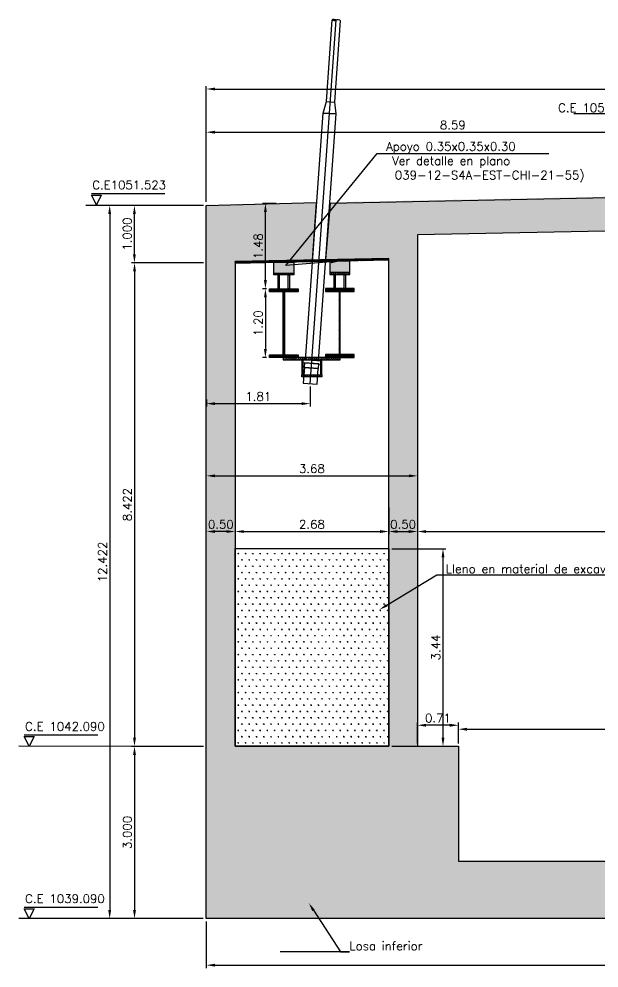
# Model space of a CAD drawing. Header units: metres. Extents: x 1080427 to 1081241, y 976768 to 977191.
# Drawn here: x 1080851.15 to 1080861.25, y 977061.5 to 977078.03 of the extents above; entities that cross this region are included whole.
import ezdxf
from ezdxf import colors
from ezdxf.entities.mleader import LeaderData, LeaderLine
from ezdxf.math import Vec2, Vec3

# ---------------------------------------------------------------- set-up
doc = ezdxf.new("R2010")
doc.units = ezdxf.units.M
doc.header["$LTSCALE"] = 25.4
doc.linetypes.add('DASHDOT', pattern=[1, 0.5, -0.25, 0, -0.25])
for name, color, linetype, lineweight in [('ANCLAJE', 150, 'Continuous', 25), ('COTA', 1, 'Continuous', 30), ('COTACIM', 20, 'Continuous', 5), ('PLATINA', 54, 'Continuous', 30), ('SOLIDOREFCONT', 254, 'Continuous', 5)]:
    doc.layers.add(name, color=color, linetype=linetype, lineweight=lineweight)
for name, color, linetype in [('CONTRAPESO', 3, 'Continuous'), ('DIMCONTRAPESO', 1, 'Continuous'), ('EJECABLES', 203, 'DASHDOT'), ('NEOPRENO', 24, 'Continuous'), ('PERFIL MET', 37, 'Continuous'), ('SOLIDOS', 9, 'Continuous')]:
    doc.layers.add(name, color=color, linetype=linetype)
doc.styles.add('romans', font='romans.shx')
doc.dimstyles.new('Copy 75', dxfattribs={"dimtxt": 0.15, "dimasz": 0.15, "dimexe": 0.05, "dimexo": 0.05, "dimgap": 0.05, "dimtad": 1, "dimzin": 0, "dimdsep": 46, "dimtxsty": 'romans', "dimcen": 0.002, "dimclrd": 1, "dimclre": 1, "dimclrt": 3, "dimadec": 4, "dimazin": 0, "dimtfac": 1, "dimtofl": 0, "dimtmove": 1, "dimatfit": 3, "dimfxl": 1, "dimtolj": 1, "dimtzin": 0, "dimarcsym": 1})

# ---------------------------------------------------------------- blocks, each defined once
blk = doc.blocks.new('*D273')
at = {"layer": 'COTA', "color": 1, "lineweight": -2, "transparency": 16777216}
for p, q in [((1080857.590359404, 977069.5186547476), (1080857.590359404, 977069.0487272815)), ((1080855.065347227, 977069.0987272816), (1080857.440359405, 977069.0987272816))]:
    blk.add_line(p, q, dxfattribs=at)
at = {"layer": 'COTA', "color": 1, "transparency": 16777216}
for points in [[(1080855.065347227, 977069.1237272816), (1080855.065347227, 977069.0737272815), (1080854.915347227, 977069.0987272816)], [(1080857.440359405, 977069.1237272816), (1080857.440359405, 977069.0737272815), (1080857.590359404, 977069.0987272816)]]:
    blk.add_solid(points, dxfattribs=at)
at = {"layer": 'Defpoints', "color": 0, "transparency": 16777216}
for p in [(1080857.590359404, 977069.5686547477), (1080854.915347227, 977069.0987272816), (1080857.590359404, 977069.0987272816)]:
    blk.add_point(p, dxfattribs=at)
at = {"layer": 'COTA', "color": 3, "transparency": 16777216, "insert": (1080856.252853316, 977069.2237272816), "char_height": 0.15, "attachment_point": 5, "style": 'romans'}
blk.add_mtext('\\A1;2.68', dxfattribs=at)
blk = doc.blocks.new('*D274')
at = {"layer": 'COTA', "color": 1, "lineweight": -2, "transparency": 16777216}
blk.add_line((1080854.765347227, 977069.0987272972), (1080854.565347227, 977069.0987272972), dxfattribs=at)
at = {"layer": 'COTA', "color": 1, "transparency": 16777216}
for points in [[(1080854.565347227, 977069.1237272972), (1080854.565347227, 977069.0737272971), (1080854.415347227, 977069.0987272972)], [(1080854.765347227, 977069.1237272972), (1080854.765347227, 977069.0737272971), (1080854.915347227, 977069.0987272972)]]:
    blk.add_solid(points, dxfattribs=at)
at = {"layer": 'Defpoints', "color": 0, "transparency": 16777216}
for p in [(1080854.415347227, 977069.0987272972), (1080854.415347227, 977069.0987272972), (1080854.915347227, 977069.0987272816)]:
    blk.add_point(p, dxfattribs=at)
at = {"layer": 'COTA', "color": 3, "transparency": 16777216, "insert": (1080854.665347227, 977069.2237272972), "char_height": 0.15, "attachment_point": 5, "style": 'romans'}
blk.add_mtext('\\A1;0.50', dxfattribs=at)
blk = doc.blocks.new('*D275')
at = {"layer": 'COTA', "color": 1, "lineweight": -2, "transparency": 16777216}
for p, q in [((1080858.090359404, 977069.3185371545), (1080858.090359404, 977069.0487142776)), ((1080857.590359404, 977069.0487272815), (1080857.590359404, 977069.0487142776)), ((1080857.740359404, 977069.0987142776), (1080857.940359405, 977069.0987142776))]:
    blk.add_line(p, q, dxfattribs=at)
at = {"layer": 'COTA', "color": 1, "transparency": 16777216}
for points in [[(1080857.740359404, 977069.1237142776), (1080857.740359404, 977069.0737142776), (1080857.590359404, 977069.0987142776)], [(1080857.940359405, 977069.1237142776), (1080857.940359405, 977069.0737142776), (1080858.090359404, 977069.0987142776)]]:
    blk.add_solid(points, dxfattribs=at)
at = {"layer": 'Defpoints', "color": 0, "transparency": 16777216}
for p in [(1080858.090359404, 977069.3685371545), (1080857.590359404, 977069.0987272816), (1080858.090359404, 977069.0987142776)]:
    blk.add_point(p, dxfattribs=at)
at = {"layer": 'COTA', "color": 3, "transparency": 16777216, "insert": (1080857.840359404, 977069.2237142776), "char_height": 0.15, "attachment_point": 5, "style": 'romans'}
blk.add_mtext('\\A1;0.50', dxfattribs=at)
blk = doc.blocks.new('*D276')
at = {"layer": 'COTA', "color": 1, "lineweight": -2, "transparency": 16777216}
for p, q in [((1080858.240359404, 977069.0987272812), (1080867.765347225, 977069.0987272812)), ((1080867.915347225, 977069.0487402852), (1080867.915347225, 977069.0487272812))]:
    blk.add_line(p, q, dxfattribs=at)
at = {"layer": 'COTA', "color": 1, "transparency": 16777216}
for points in [[(1080858.240359404, 977069.1237272812), (1080858.240359404, 977069.0737272812), (1080858.090359404, 977069.0987272812)], [(1080867.765347225, 977069.1237272812), (1080867.765347225, 977069.0737272812), (1080867.915347225, 977069.0987272812)]]:
    blk.add_solid(points, dxfattribs=at)
at = {"layer": 'Defpoints', "color": 0, "transparency": 16777216}
for p in [(1080858.090359404, 977069.0987272814), (1080867.915347225, 977069.0987402853), (1080867.915347225, 977069.0987272812)]:
    blk.add_point(p, dxfattribs=at)
at = {"layer": 'COTA', "color": 3, "transparency": 16777216, "insert": (1080863.002853315, 977069.2237272812), "char_height": 0.15, "attachment_point": 5, "style": 'romans'}
blk.add_mtext('\\A1;9.82', dxfattribs=at)
blk = doc.blocks.new('*D280')
at = {"layer": 'COTA', "color": 1, "lineweight": -2, "transparency": 16777216}
for p, q in [((1080854.412828156, 977062.307139772), (1080854.412828156, 977061.4956938202)), ((1080871.59285375, 977062.3065461715), (1080871.59285375, 977061.4956938202)), ((1080854.562828156, 977061.5456938202), (1080871.44285375, 977061.5456938202))]:
    blk.add_line(p, q, dxfattribs=at)
at = {"layer": 'COTA', "color": 1, "transparency": 16777216}
for points in [[(1080854.562828156, 977061.5706938202), (1080854.562828156, 977061.5206938202), (1080854.412828156, 977061.5456938202)], [(1080871.44285375, 977061.5706938202), (1080871.44285375, 977061.5206938202), (1080871.59285375, 977061.5456938202)]]:
    blk.add_solid(points, dxfattribs=at)
at = {"layer": 'Defpoints', "color": 0, "transparency": 16777216}
for p in [(1080854.412828156, 977062.357139772), (1080871.59285375, 977062.3565461716), (1080871.59285375, 977061.5456938202)]:
    blk.add_point(p, dxfattribs=at)
at = {"layer": 'COTA', "color": 3, "transparency": 16777216, "insert": (1080863.002840953, 977061.6706938202), "char_height": 0.15, "attachment_point": 5, "style": 'romans'}
blk.add_mtext('\\A1;17.18', dxfattribs=at)
blk = doc.blocks.new('T')
at = {"layer": 'ANCLAJE'}
for p, q in [((1080682.652636061, 977129.3612785203), (1080682.652636061, 977127.9371516358)), ((1080682.792627363, 977127.9371516358), (1080682.792627363, 977129.3612785203))]:
    blk.add_line(p, q, dxfattribs=at)
for points in [[(1080682.612636062, 977127.7317864553), (1080682.832636062, 977127.7317864553), (1080682.792636062, 977127.9371398049), (1080682.652636061, 977127.9371516358)], [(1080682.612636063, 977123.4187468407), (1080682.832636063, 977123.4187468406), (1080682.832636062, 977127.7317864553), (1080682.612636062, 977127.7317864553)], [(1080682.552113015, 977123.4187468406), (1080682.892113019, 977123.4187534283), (1080682.892113019, 977123.3687534283), (1080682.552113015, 977123.3687468406)], [(1080682.597113017, 977123.3687468405), (1080682.847113013, 977123.3687468406), (1080682.847113013, 977123.2887440774), (1080682.597113017, 977123.2887440774)], [(1080682.602472921, 977123.2887440776), (1080682.842472921, 977123.2887440776), (1080682.842472921, 977123.0137440774), (1080682.602472921, 977123.0137440774)]]:
    blk.add_lwpolyline(points, close=True, dxfattribs=at)
at = {"layer": 'ANCLAJE', "extrusion": (0, 0, -1)}
blk.add_ellipse((1080682.687629506, 977129.3612785203), major_axis=(-0.03499130089767277, 0), ratio=0.2498279888206978, start_param=1.331707858069039e-08, end_param=3.141592640272715, dxfattribs=at)
at = {"layer": 'ANCLAJE'}
blk.add_ellipse((1080682.757642618, 977129.3612785203), major_axis=(0.03499130089767277, 0), ratio=0.2498279888206978, dxfattribs=at)
at = {"layer": 'EJECABLES'}
blk.add_line((1080682.722472921, 977123.0096768405), (1080682.722472921, 977129.3612785205), dxfattribs=at)
blk = doc.blocks.new('*D281')
at = {"layer": 'Defpoints', "color": 0, "transparency": 16777216}
for p in [(1080856.221737238, 977071.6743078956), (1080854.415347227, 977071.4500621329), (1080856.221737238, 977071.3258289379)]:
    blk.add_point(p, dxfattribs=at)
at = {"layer": 'DIMCONTRAPESO', "color": 1, "lineweight": -2, "transparency": 16777216}
for p, q in [((1080856.221737238, 977071.6243078955), (1080856.221737238, 977071.2758289379)), ((1080854.415347227, 977071.4000621329), (1080854.415347227, 977071.2758289379)), ((1080854.565347227, 977071.3258289379), (1080856.071737238, 977071.3258289379))]:
    blk.add_line(p, q, dxfattribs=at)
at = {"layer": 'DIMCONTRAPESO', "color": 1, "transparency": 16777216}
for points in [[(1080854.565347227, 977071.350828938), (1080854.565347227, 977071.3008289379), (1080854.415347227, 977071.3258289379)], [(1080856.071737238, 977071.350828938), (1080856.071737238, 977071.3008289379), (1080856.221737238, 977071.3258289379)]]:
    blk.add_solid(points, dxfattribs=at)
at = {"layer": 'DIMCONTRAPESO', "color": 3, "transparency": 16777216, "insert": (1080855.318542233, 977071.4508289379), "char_height": 0.15, "attachment_point": 5, "style": 'romans'}
blk.add_mtext('\\A1;1.81', dxfattribs=at)
blk = doc.blocks.new('*D521')
at = {"layer": 'COTA', "color": 1, "lineweight": -2, "transparency": 16777216}
for p, q in [((1080857.642364298, 977068.7992250456), (1080858.585450383, 977068.7992250456)), ((1080858.535450383, 977068.6492250456), (1080858.535450383, 977065.5071397721)), ((1080857.64280074, 977065.357139772), (1080858.585450383, 977065.357139772))]:
    blk.add_line(p, q, dxfattribs=at)
at = {"layer": 'COTA', "color": 1, "transparency": 16777216}
for points in [[(1080858.510450383, 977068.6492250456), (1080858.560450383, 977068.6492250456), (1080858.535450383, 977068.7992250456)], [(1080858.510450383, 977065.5071397721), (1080858.560450383, 977065.5071397721), (1080858.535450383, 977065.357139772)]]:
    blk.add_solid(points, dxfattribs=at)
at = {"layer": 'Defpoints', "color": 0, "transparency": 16777216}
for p in [(1080857.592364297, 977068.7992250456), (1080857.59280074, 977065.357139772), (1080858.535450383, 977065.357139772)]:
    blk.add_point(p, dxfattribs=at)
at = {"layer": 'COTA', "color": 3, "transparency": 16777216, "insert": (1080858.410450383, 977067.0781824089), "char_height": 0.15, "attachment_point": 5, "rotation": 90, "style": 'romans'}
blk.add_mtext('\\A1;3.44', dxfattribs=at)
blk = doc.blocks.new('*D693')
at = {"layer": 'COTA', "color": 1, "lineweight": -2, "transparency": 16777216}
for p, q in [((1080854.411399933, 977074.8403107043), (1080854.411399933, 977076.8566500158)), ((1080871.591490699, 977075.1837725195), (1080871.591490699, 977076.8566500158)), ((1080854.561399932, 977076.8066500158), (1080871.441490699, 977076.8066500158))]:
    blk.add_line(p, q, dxfattribs=at)
at = {"layer": 'COTA', "color": 1, "transparency": 16777216}
for points in [[(1080854.561399932, 977076.8316500158), (1080854.561399932, 977076.7816500157), (1080854.411399933, 977076.8066500158)], [(1080871.441490699, 977076.8316500158), (1080871.441490699, 977076.7816500157), (1080871.591490699, 977076.8066500158)]]:
    blk.add_solid(points, dxfattribs=at)
at = {"layer": 'Defpoints', "color": 0, "transparency": 16777216}
for p in [(1080871.591490699, 977076.8066500158), (1080871.591490699, 977075.1337725194), (1080854.411399933, 977074.7903107043)]:
    blk.add_point(p, dxfattribs=at)
at = {"layer": 'COTA', "color": 3, "transparency": 16777216, "insert": (1080863.001445316, 977076.9316500158), "char_height": 0.15, "attachment_point": 5, "style": 'romans'}
blk.add_mtext('\\A1;17.18', dxfattribs=at)
blk = doc.blocks.new('*D694')
at = {"layer": 'Defpoints', "color": 0, "transparency": 16777216}
for p in [(1080863.001399932, 977076.0546145149), (1080863.001399932, 977076.0546145149), (1080854.411399933, 977074.7903107043)]:
    blk.add_point(p, dxfattribs=at)
at = {"layer": 'DIMCONTRAPESO', "color": 1, "lineweight": -2, "transparency": 16777216}
for p, q in [((1080854.411399933, 977074.8403107043), (1080854.411399933, 977076.104614515)), ((1080854.561399932, 977076.0546145149), (1080862.851399933, 977076.0546145149))]:
    blk.add_line(p, q, dxfattribs=at)
at = {"layer": 'DIMCONTRAPESO', "color": 1, "transparency": 16777216}
for points in [[(1080854.561399932, 977076.079614515), (1080854.561399932, 977076.0296145149), (1080854.411399933, 977076.0546145149)], [(1080862.851399933, 977076.079614515), (1080862.851399933, 977076.0296145149), (1080863.001399932, 977076.0546145149)]]:
    blk.add_solid(points, dxfattribs=at)
at = {"layer": 'DIMCONTRAPESO', "color": 3, "transparency": 16777216, "insert": (1080858.706399933, 977076.1796145149), "char_height": 0.15, "attachment_point": 5, "style": 'romans'}
blk.add_mtext('\\A1;8.59', dxfattribs=at)
blk = doc.blocks.new('*D705')
at = {"layer": 'COTA', "color": 1, "lineweight": -2, "transparency": 16777216}
for p, q in [((1080855.46246592, 977073.3271582635), (1080855.391986177, 977073.3271582635)), ((1080855.441986177, 977073.1771582635), (1080855.441986177, 977072.2770546316)), ((1080855.46246592, 977072.1270546316), (1080855.391986177, 977072.1270546316))]:
    blk.add_line(p, q, dxfattribs=at)
at = {"layer": 'COTA', "color": 1, "transparency": 16777216}
for points in [[(1080855.416986177, 977073.1771582635), (1080855.466986177, 977073.1771582635), (1080855.441986177, 977073.3271582635)], [(1080855.416986177, 977072.2770546316), (1080855.466986177, 977072.2770546316), (1080855.441986177, 977072.1270546316)]]:
    blk.add_solid(points, dxfattribs=at)
at = {"layer": 'Defpoints', "color": 0, "transparency": 16777216}
for p in [(1080855.51246592, 977073.3271582635), (1080855.441986177, 977072.1270546316), (1080855.51246592, 977072.1270546316)]:
    blk.add_point(p, dxfattribs=at)
at = {"layer": 'COTA', "color": 3, "transparency": 16777216, "insert": (1080855.316986177, 977072.7271064477), "char_height": 0.15, "attachment_point": 5, "rotation": 90, "style": 'romans'}
blk.add_mtext('\\A1;1.20', dxfattribs=at)
blk = doc.blocks.new('*D704')
at = {"layer": 'COTA', "color": 1, "lineweight": -2, "transparency": 16777216}
for p, q in [((1080855.62994276, 977074.8119725421), (1080855.391986177, 977074.8119725421)), ((1080855.441986177, 977073.4771582636), (1080855.441986177, 977074.6619725421)), ((1080855.46246592, 977073.3271582635), (1080855.391986177, 977073.3271582635))]:
    blk.add_line(p, q, dxfattribs=at)
at = {"layer": 'COTA', "color": 1, "transparency": 16777216}
for points in [[(1080855.416986177, 977074.6619725421), (1080855.466986177, 977074.6619725421), (1080855.441986177, 977074.8119725421)], [(1080855.416986177, 977073.4771582636), (1080855.466986177, 977073.4771582636), (1080855.441986177, 977073.3271582635)]]:
    blk.add_solid(points, dxfattribs=at)
at = {"layer": 'Defpoints', "color": 0, "transparency": 16777216}
for p in [(1080855.441986177, 977074.8119725421), (1080855.67994276, 977074.8119725421), (1080855.51246592, 977073.3271582635)]:
    blk.add_point(p, dxfattribs=at)
at = {"layer": 'COTA', "color": 3, "transparency": 16777216, "insert": (1080855.316986177, 977074.0695654029), "char_height": 0.15, "attachment_point": 5, "rotation": 90, "style": 'romans'}
blk.add_mtext('\\A1;1.48', dxfattribs=at)
blk = doc.blocks.new('*D830')
at = {"layer": 'COTA', "color": 1, "lineweight": -2, "transparency": 16777216}
for p, q in [((1080858.092118809, 977065.4071397721), (1080858.092118809, 977065.7744048076)), ((1080858.804214471, 977065.4071397721), (1080858.804214471, 977065.7744048076)), ((1080858.654214471, 977065.7244048076), (1080858.242118808, 977065.7244048076))]:
    blk.add_line(p, q, dxfattribs=at)
at = {"layer": 'COTA', "color": 1, "transparency": 16777216}
for points in [[(1080858.242118808, 977065.7494048076), (1080858.242118808, 977065.6994048075), (1080858.092118809, 977065.7244048076)], [(1080858.654214471, 977065.7494048076), (1080858.654214471, 977065.6994048075), (1080858.804214471, 977065.7244048076)]]:
    blk.add_solid(points, dxfattribs=at)
at = {"layer": 'Defpoints', "color": 0, "transparency": 16777216}
for p in [(1080858.092118809, 977065.7244048076), (1080858.092118809, 977065.357139772), (1080858.804214471, 977065.357139772)]:
    blk.add_point(p, dxfattribs=at)
at = {"layer": 'COTA', "color": 3, "transparency": 16777216, "insert": (1080858.44816664, 977065.8494048076), "char_height": 0.15, "attachment_point": 5, "style": 'romans'}
blk.add_mtext('\\A1;0.71', dxfattribs=at)
blk = doc.blocks.new('*D935')
at = {"layer": 'COTA', "color": 1, "lineweight": -2, "transparency": 16777216}
for p, q in [((1080854.412840736, 977070.1182602628), (1080854.412840736, 977070.1185636504)), ((1080854.562840736, 977070.0685636504), (1080857.941730271, 977070.0685636504))]:
    blk.add_line(p, q, dxfattribs=at)
at = {"layer": 'COTA', "color": 1, "transparency": 16777216}
for points in [[(1080854.562840736, 977070.0935636504), (1080854.562840736, 977070.0435636503), (1080854.412840736, 977070.0685636504)], [(1080857.941730271, 977070.0935636504), (1080857.941730271, 977070.0435636503), (1080858.091730271, 977070.0685636504)]]:
    blk.add_solid(points, dxfattribs=at)
at = {"layer": 'Defpoints', "color": 0, "transparency": 16777216}
for p in [(1080854.412840736, 977070.0682602627), (1080858.091730271, 977070.0685636502), (1080858.091730271, 977070.0685636504)]:
    blk.add_point(p, dxfattribs=at)
at = {"layer": 'COTA', "color": 3, "transparency": 16777216, "insert": (1080856.252285503, 977070.1935636504), "char_height": 0.15, "attachment_point": 5, "style": 'romans'}
blk.add_mtext('\\A1;3.68', dxfattribs=at)
blk = doc.blocks.new('*D936')
at = {"layer": 'COTA', "color": 1, "lineweight": -2, "transparency": 16777216}
for p, q in [((1080858.804214471, 977065.4071397721), (1080858.804214471, 977065.7049202009)), ((1080858.954214471, 977065.6549202008), (1080867.051492159, 977065.6549202008)), ((1080867.201492158, 977065.4071397721), (1080867.201492158, 977065.7049202009))]:
    blk.add_line(p, q, dxfattribs=at)
at = {"layer": 'COTA', "color": 1, "transparency": 16777216}
for points in [[(1080858.954214471, 977065.6799202008), (1080858.954214471, 977065.6299202008), (1080858.804214471, 977065.6549202008)], [(1080867.051492159, 977065.6799202008), (1080867.051492159, 977065.6299202008), (1080867.201492158, 977065.6549202008)]]:
    blk.add_solid(points, dxfattribs=at)
at = {"layer": 'Defpoints', "color": 0, "transparency": 16777216}
for p in [(1080867.201492158, 977065.6549202008), (1080858.804214471, 977065.357139772), (1080867.201492158, 977065.357139772)]:
    blk.add_point(p, dxfattribs=at)
at = {"layer": 'COTA', "color": 3, "transparency": 16777216, "insert": (1080863.002853315, 977065.7799202008), "char_height": 0.15, "attachment_point": 5, "style": 'romans'}
blk.add_mtext('\\A1;8.40', dxfattribs=at)
blk = doc.blocks.new('*D1014')
at = {"layer": 'COTA', "color": 1, "lineweight": -2, "transparency": 16777216}
for p, q in [((1080854.362884606, 977074.7793818824), (1080853.110180895, 977074.7793818824)), ((1080853.160180895, 977073.9289081662), (1080853.160180895, 977074.6293818824)), ((1080854.362848629, 977073.7789081662), (1080853.110180895, 977073.7789081662))]:
    blk.add_line(p, q, dxfattribs=at)
at = {"layer": 'COTA', "color": 1, "transparency": 16777216}
for points in [[(1080853.135180895, 977074.6293818824), (1080853.185180895, 977074.6293818824), (1080853.160180895, 977074.7793818824)], [(1080853.135180895, 977073.9289081662), (1080853.185180895, 977073.9289081662), (1080853.160180895, 977073.7789081662)]]:
    blk.add_solid(points, dxfattribs=at)
at = {"layer": 'Defpoints', "color": 0, "transparency": 16777216}
for p in [(1080853.160180895, 977074.7793818824), (1080854.412884606, 977074.7793818824), (1080854.412848629, 977073.7789081662)]:
    blk.add_point(p, dxfattribs=at)
at = {"layer": 'COTA', "color": 3, "transparency": 16777216, "insert": (1080853.035180895, 977074.2791450244), "char_height": 0.15, "attachment_point": 5, "rotation": 90, "style": 'romans'}
blk.add_mtext('\\A1;1.000', dxfattribs=at)
blk = doc.blocks.new('*D1015')
at = {"layer": 'COTA', "color": 1, "lineweight": -2, "transparency": 16777216}
for p, q in [((1080854.362850002, 977065.3568429719), (1080853.111847562, 977065.3568429719)), ((1080853.161847562, 977065.2068429718), (1080853.161847562, 977062.5071120609)), ((1080854.35939353, 977062.3571120609), (1080853.111847562, 977062.3571120609))]:
    blk.add_line(p, q, dxfattribs=at)
at = {"layer": 'COTA', "color": 1, "transparency": 16777216}
for points in [[(1080853.136847562, 977065.2068429718), (1080853.186847562, 977065.2068429718), (1080853.161847562, 977065.3568429719)], [(1080853.136847562, 977062.5071120609), (1080853.186847562, 977062.5071120609), (1080853.161847562, 977062.3571120609)]]:
    blk.add_solid(points, dxfattribs=at)
at = {"layer": 'Defpoints', "color": 0, "transparency": 16777216}
for p in [(1080854.412850002, 977065.3568429719), (1080853.161847562, 977062.3571120609), (1080854.40939353, 977062.3571120609)]:
    blk.add_point(p, dxfattribs=at)
at = {"layer": 'COTA', "color": 3, "transparency": 16777216, "insert": (1080853.036847561, 977063.8569775164), "char_height": 0.15, "attachment_point": 5, "rotation": 90, "style": 'romans'}
blk.add_mtext('\\A1;3.000', dxfattribs=at)
blk = doc.blocks.new('*D1016')
at = {"layer": 'COTA', "color": 1, "lineweight": -2, "transparency": 16777216}
for p, q in [((1080854.362848629, 977073.7789081662), (1080853.111847562, 977073.7789081662)), ((1080853.161847562, 977073.6289081662), (1080853.161847562, 977065.5068429719)), ((1080854.362850002, 977065.3568429719), (1080853.111847562, 977065.3568429719))]:
    blk.add_line(p, q, dxfattribs=at)
at = {"layer": 'COTA', "color": 1, "transparency": 16777216}
for points in [[(1080853.136847562, 977073.6289081662), (1080853.186847562, 977073.6289081662), (1080853.161847562, 977073.7789081662)], [(1080853.136847562, 977065.5068429719), (1080853.186847562, 977065.5068429719), (1080853.161847562, 977065.3568429719)]]:
    blk.add_solid(points, dxfattribs=at)
at = {"layer": 'Defpoints', "color": 0, "transparency": 16777216}
for p in [(1080854.412848629, 977073.7789081662), (1080853.161847562, 977065.3568429719), (1080854.412850002, 977065.3568429719)]:
    blk.add_point(p, dxfattribs=at)
at = {"layer": 'COTA', "color": 3, "transparency": 16777216, "insert": (1080853.036847561, 977069.5678755691), "char_height": 0.15, "attachment_point": 5, "rotation": 90, "style": 'romans'}
blk.add_mtext('\\A1;8.422', dxfattribs=at)
blk = doc.blocks.new('*D1017')
at = {"layer": 'COTA', "color": 1, "lineweight": -2, "transparency": 16777216}
for p, q in [((1080854.362828156, 977074.7793807534), (1080852.679251089, 977074.7793807534)), ((1080852.729251089, 977074.6293807534), (1080852.729251089, 977062.5071120609)), ((1080854.35939353, 977062.3571120609), (1080852.679251089, 977062.3571120609))]:
    blk.add_line(p, q, dxfattribs=at)
at = {"layer": 'COTA', "color": 1, "transparency": 16777216}
for points in [[(1080852.704251089, 977074.6293807534), (1080852.754251088, 977074.6293807534), (1080852.729251089, 977074.7793807534)], [(1080852.704251089, 977062.5071120609), (1080852.754251088, 977062.5071120609), (1080852.729251089, 977062.3571120609)]]:
    blk.add_solid(points, dxfattribs=at)
at = {"layer": 'Defpoints', "color": 0, "transparency": 16777216}
for p in [(1080854.412828156, 977074.7793807534), (1080852.729251089, 977062.3571120609), (1080854.40939353, 977062.3571120609)]:
    blk.add_point(p, dxfattribs=at)
at = {"layer": 'COTA', "color": 3, "transparency": 16777216, "insert": (1080852.604251088, 977068.5682464073), "char_height": 0.15, "attachment_point": 5, "rotation": 90, "style": 'romans'}
blk.add_mtext('\\A1;12.422', dxfattribs=at)

msp = doc.modelspace()

# ---------------------------------------------------------------- hatches: boundary and pattern name
at = {"layer": 'NEOPRENO', "transparency": 33554495}
h = msp.add_hatch(color=256, dxfattribs=at)
h.dxf.hatch_style = 1
h.paths.add_polyline_path([(1080855.587465922, 977073.787864435), (1080855.937465922, 977073.787864435), (1080855.937465922, 977073.5902246486), (1080855.587465922, 977073.5902246486)])
h = msp.add_hatch(color=256, dxfattribs=at)
h.dxf.hatch_style = 1
h.paths.add_polyline_path([(1080856.912354504, 977073.8077311172), (1080856.562354504, 977073.8077311172), (1080856.562354504, 977073.6099719143), (1080856.912354504, 977073.6099719143)])
at = {"layer": 'PERFIL MET'}
h = msp.add_hatch(dxfattribs=at)
h.set_pattern_fill('ANSI31', color=256, scale=0.005)
h.set_pattern_definition([(45, (190.728292924352, -51.78402530320454), (-0.01122532015133644, 0.01122532015133644), [])])
h.paths.add_polyline_path([(1080857.591638376, 977073.8537154931), (1080854.912657359, 977073.8001358727), (1080854.912657359, 977073.7747371743), (1080857.591638376, 977073.8283167947)])
h = msp.add_hatch(dxfattribs=at)
h.set_pattern_fill('ANSI31', color=256, scale=0.005)
h.set_pattern_definition([(45, (187.4069574663881, -52.51268035348039), (-0.01122532015133644, 0.01122532015133644), [])])
h.paths.add_polyline_path([(1080855.77199092, 977073.2763582636), (1080855.77199092, 977072.1779582635), (1080856.01246592, 977072.1779582635), (1080856.01246592, 977072.1271582636), (1080855.51246592, 977072.1271582636), (1080855.51246592, 977072.1779582635), (1080855.75294092, 977072.1779582635), (1080855.75294092, 977073.2763582636), (1080855.51246592, 977073.2763582636), (1080855.51246592, 977073.3271582635), (1080856.01246592, 977073.3271582635), (1080856.01246592, 977073.2763582636)])
h = msp.add_hatch(dxfattribs=at)
h.set_pattern_fill('ANSI31', color=256, scale=0.005)
h.set_pattern_definition([(45, (187.4069574663881, -52.50731086032465), (-0.01122532015133644, 0.01122532015133644), [])])
h.paths.add_polyline_path([(1080856.727953097, 977073.2817277567), (1080856.727953097, 977072.1833277567), (1080856.487478097, 977072.1833277567), (1080856.487478097, 977072.1325277567), (1080856.987478097, 977072.1325277567), (1080856.987478097, 977072.1833277567), (1080856.747003097, 977072.1833277567), (1080856.747003097, 977073.2817277567), (1080856.987478097, 977073.2817277567), (1080856.987478097, 977073.3325277567), (1080856.487478097, 977073.3325277567), (1080856.487478097, 977073.2817277567)])
at = {"layer": 'PLATINA'}
h = msp.add_hatch(dxfattribs=at)
h.set_pattern_fill('ANSI31', color=256, scale=0.008)
h.set_pattern_definition([(45, (190.8877654441167, -51.79731870919932), (-0.0179605122421383, 0.01796051224213831), [])])
h.paths.add_polyline_path([(1080855.58746592, 977073.5902246485), (1080855.93746592, 977073.5902246485), (1080855.937465921, 977073.5711746486), (1080855.587465921, 977073.5711746486)])
h = msp.add_hatch(dxfattribs=at)
h.set_pattern_fill('ANSI31', color=256, scale=0.008)
h.set_pattern_definition([(45, (190.8876418510918, -51.77757144346833), (-0.0179605122421383, 0.01796051224213831), [])])
h.paths.add_polyline_path([(1080856.912354506, 977073.6099719142), (1080856.562354506, 977073.6099719142), (1080856.562354504, 977073.576424729), (1080856.912354504, 977073.576424729)])
h = msp.add_hatch(dxfattribs=at)
h.set_pattern_fill('ANSI31', color=256, scale=0.008)
h.set_pattern_definition([(45, (190.7262590276077, -51.79719929292332), (-0.0179605122421383, 0.01796051224213831), [])])
h.paths.add_polyline_path([(1080856.746899366, 977072.1271582636), (1080855.75294092, 977072.1271582636), (1080855.75294092, 977072.0890582636), (1080856.746899366, 977072.0890582636)])
h = msp.add_hatch(dxfattribs=at)
h.set_pattern_fill('ANSI31', color=256, scale=0.008)
h.set_pattern_definition([(45, (190.7185813095421, -51.83579410670791), (-0.0179605122421383, 0.01796051224213831), [])])
h.paths.add_polyline_path([(1080856.424972009, 977071.7923117367), (1080856.074972009, 977071.7923117367), (1080856.074972009, 977071.826349011), (1080856.424972009, 977071.826349011)])
at = {"layer": 'SOLIDOREFCONT', "true_color": 0x5b5b5b, "transparency": 33554546}
h = msp.add_hatch(dxfattribs=at)
h.set_pattern_fill('AR-CONC', color=251, scale=0.005)
h.set_pattern_definition([(49.99999999999999, (0, 0), (0.91092334498002, -0.07969542769451543), [0.09525, -1.04775]), (355, (0, 0), (-0.1762171071248467, 0.9552842261951757), [0.0762, -0.83820292085]), (100.4514447, (0.075910035, -0.0066412675), (0.7347062354517664, 0.8755887595609755), [0.080950044, -0.8904512229999999]), (46.18420000000002, (0, 0.254), (1.35539520446065, -0.2102116396636357), [0.142875, -1.571625]), (96.63555760999996, (0.1129495, 0.2364825), (1.187020670257515, 1.237130622988608), [0.1214251157, -1.3356780408]), (351.1841511700001, (0, 0.254), (1.187020670324885, 1.237130622927663), [0.11429983535, -1.2572986596]), (21, (0.127, 0.1905), (0.7580719563456624, -0.5113259909354381), [0.09525, -1.04775]), (326.0000000000001, (0.127, 0.1905), (0.3090101417382354, 0.9209398306115963), [0.0762, -0.8382]), (71.45144499999999, (0.190172663, 0.1478895005), (1.067082096393581, 0.4096138444295262), [0.08095004400000001, -0.8904496879999999]), (37.50000000000001, (0, 0), (0.01544301625295908, 0.4227751943657655), [0, -0.82804, 0, -0.8509000000000001, 0, -0.8413750000000001]), (7.499999999999999, (0, 0), (0.3340983125515287, 0.5009028740905975), [0, -0.48514, 0, -0.80899, 0, -0.320675]), (327.5, (-0.28321, 0), (0.677952975834357, -0.02864371996336722), [0, -0.3175, 0, -0.9906, 0, -1.31445]), (317.5, (-0.41021, 0), (0.7406459069300902, 0.1271324551666652), [0, -0.41275, 0, -0.65786, 0, -0.93345])])
h.paths.add_polyline_path([(1080871.59285375, 977065.760339772), (1080871.592853315, 977065.760339772), (1080871.585984063, 977075.1338023867), (1080869.667009176, 977075.095422889), (1080869.738821855, 977074.0966591627), (1080871.086240535, 977074.1236075362), (1080871.092800733, 977065.3571502891), (1080868.412853308, 977065.3571502892), (1080868.407259552, 977074.0700279166), (1080869.498547795, 977074.0918536815), (1080869.426735117, 977075.0906174078), (1080856.569195496, 977074.8334666155), (1080856.497175982, 977073.8318262452), (1080857.591638376, 977073.8537154931), (1080857.59280074, 977065.357139772), (1080854.912853315, 977065.3571397722), (1080854.912779229, 977068.8005333612), (1080854.912657393, 977073.8001358734), (1080856.256209885, 977073.8270069233), (1080856.328229399, 977074.8286472935), (1080854.412853315, 977074.7903397719), (1080854.412853315, 977065.760339772), (1080854.412828156, 977065.760339772), (1080854.412828156, 977062.3571397718), (1080871.59285375, 977062.3571397718)])
h.paths.add_polyline_path([(1080858.092118809, 977065.357139772), (1080858.091384302, 977074.2637904036), (1080867.912738836, 977074.4602174943), (1080867.912769787, 977065.357139772), (1080867.201492158, 977065.357139772), (1080867.201492158, 977063.357139772), (1080858.804214471, 977063.357139772), (1080858.804214471, 977065.357139772)], flags=16)
at = {"layer": 'SOLIDOS'}
h = msp.add_hatch(dxfattribs=at)
h.set_pattern_fill('SWAMP', color=252, scale=0.005)
h.set_pattern_definition([(0, (0, 0), (0.0635, 0.109985226181), [0.015875, -0.111125]), (90, (0.0079375, 0), (-0.06349999999999999, 0.109985226181), [0.0079375, -0.212032952362]), (90, (0.009921875, 0), (-0.06349999999999999, 0.109985226181), [0.006350000000000001, -0.213620452362]), (90, (0.005953125, 0), (-0.06349999999999999, 0.109985226181), [0.006350000000000001, -0.213620452362]), (59.99999999999999, (0.01190625, 0), (-0.06349999991372332, 0.1099852262308119), [0.00508, -0.12192]), (120, (0.00396875, 0), (-0.1269999999137233, 4.981188794772607e-11), [0.005079999999999999, -0.12192])])
h.paths.add_polyline_path([(1080857.59034524, 977068.8008078557), (1080854.915347147, 977068.8008055863), (1080854.915347147, 977065.357138078), (1080857.59034524, 977065.3571234163)])

# ---------------------------------------------------------------- linework, layer by layer
at = {"layer": 'CONTRAPESO'}
for points in [[(1080871.09280074, 977065.357139772), (1080871.086240535, 977074.1236075362), (1080869.738821855, 977074.0966591627), (1080869.667009176, 977075.095422889), (1080871.585984063, 977075.1338023867), (1080871.592853315, 977065.357139772), (1080871.59285375, 977065.3565461716), (1080871.59285375, 977062.3565461716), (1080854.412828156, 977062.357139772), (1080854.412828156, 977065.357139772), (1080854.412853315, 977065.357139772), (1080854.412828156, 977074.7793807534), (1080856.328229399, 977074.8286472935), (1080856.256209885, 977073.8270069233), (1080854.912657393, 977073.8001358734), (1080854.912853315, 977065.3571397722), (1080857.59280074, 977065.357139772), (1080857.59280074, 977065.357139772), (1080857.591638376, 977073.8537154931), (1080856.497175982, 977073.8318262452)], [(1080856.497175982, 977073.8318262452), (1080856.574056491, 977074.8208053538), (1080869.431596112, 977075.0779561461), (1080869.498547795, 977074.0918536815), (1080868.407259552, 977074.0700279166), (1080868.412853315, 977065.3571397722), (1080871.09280074, 977065.357139772), (1080871.09280074, 977065.357139772)], [(1080867.201492158, 977063.357139772), (1080867.201492158, 977065.357139772), (1080867.912769787, 977065.357139772), (1080867.912738836, 977074.4602174943), (1080858.091384302, 977074.2637904036), (1080858.092118809, 977065.357139772), (1080858.804214471, 977065.357139772), (1080858.804214471, 977063.357139772), (1080867.201492158, 977063.357139772)]]:
    msp.add_lwpolyline(points, dxfattribs=at)
msp.add_lwpolyline([(1080854.912779229, 977068.8005333612), (1080857.59236407, 977068.800808142), (1080857.592800685, 977065.357139772), (1080854.912853315, 977065.3571397722)], close=True, dxfattribs=at)
at = {"layer": 'COTA', "color": 2}
for points in [[(1080852.41118426, 977074.9890283513), (1080853.692146069, 977074.9890283513)], [(1080853.060180895, 977074.7793818824), (1080852.311549474, 977074.7796265506)], [(1080851.240920194, 977065.557661281), (1080852.521882003, 977065.557661281)], [(1080853.111847562, 977065.3568429719), (1080851.149561215, 977065.3574842877)], [(1080851.240895035, 977062.5576591846), (1080852.521856844, 977062.5576591846)], [(1080852.78289942, 977062.3574821913), (1080851.149536056, 977062.3574821913)]]:
    msp.add_lwpolyline(points, dxfattribs=at)
for points in [[(1080852.411509013, 977074.9577513337), (1080852.583608085, 977074.9577513337), (1080852.497558549, 977074.7903397719), (1080852.497558549, 977074.7903397719)], [(1080851.240920194, 977065.5263842634), (1080851.413019266, 977065.5263842634), (1080851.32696973, 977065.3589727016), (1080851.32696973, 977065.3589727016)], [(1080851.240895035, 977062.526382167), (1080851.412994107, 977062.526382167), (1080851.326944571, 977062.3589706052), (1080851.326944571, 977062.3589706052)]]:
    msp.add_lwpolyline(points, close=True, dxfattribs=at)
at = {"layer": 'NEOPRENO'}
for points in [[(1080855.587465922, 977073.787864435), (1080855.937465922, 977073.787864435), (1080855.937465922, 977073.5902246486), (1080855.587465922, 977073.5902246486)], [(1080856.912354504, 977073.8077311172), (1080856.562354504, 977073.8077311172), (1080856.562354504, 977073.6099719143), (1080856.912354504, 977073.6099719143)]]:
    msp.add_lwpolyline(points, close=True, dxfattribs=at)
at = {"layer": 'PERFIL MET'}
for points in [[(1080857.591638376, 977073.8537154931), (1080854.912657359, 977073.8001358727), (1080854.912657359, 977073.7747371743), (1080857.591638376, 977073.8283167947)], [(1080855.77199092, 977073.2763582636), (1080855.77199092, 977072.1779582635), (1080856.01246592, 977072.1779582635), (1080856.01246592, 977072.1271582636), (1080855.51246592, 977072.1271582636), (1080855.51246592, 977072.1779582635), (1080855.75294092, 977072.1779582635), (1080855.75294092, 977073.2763582636), (1080855.51246592, 977073.2763582636), (1080855.51246592, 977073.3271582635), (1080856.01246592, 977073.3271582635), (1080856.01246592, 977073.2763582636)], [(1080856.727953097, 977073.2817277567), (1080856.727953097, 977072.1833277567), (1080856.487478097, 977072.1833277567), (1080856.487478097, 977072.1325277567), (1080856.987478097, 977072.1325277567), (1080856.987478097, 977072.1833277567), (1080856.747003097, 977072.1833277567), (1080856.747003097, 977073.2817277567), (1080856.987478097, 977073.2817277567), (1080856.987478097, 977073.3325277567), (1080856.487478097, 977073.3325277567), (1080856.487478097, 977073.2817277567)]]:
    msp.add_lwpolyline(points, close=True, dxfattribs=at)
at = {"layer": 'PLATINA'}
for points in [[(1080855.58746592, 977073.5902246485), (1080855.93746592, 977073.5902246485), (1080855.937465921, 977073.5711746486), (1080855.587465921, 977073.5711746486)], [(1080856.912354506, 977073.6099719142), (1080856.562354506, 977073.6099719142), (1080856.562354504, 977073.576424729), (1080856.912354504, 977073.576424729)], [(1080856.746899366, 977072.1271582636), (1080855.75294092, 977072.1271582636), (1080855.75294092, 977072.0890582636), (1080856.746899366, 977072.0890582636)], [(1080856.424972009, 977071.7923117367), (1080856.074972009, 977071.7923117367), (1080856.074972009, 977071.826349011), (1080856.424972009, 977071.826349011)]]:
    msp.add_lwpolyline(points, close=True, dxfattribs=at)
at = {"layer": 'PLATINA', "color": 252, "transparency": 33554531}
for points in [[(1080855.665440921, 977073.5711746447), (1080855.684490921, 977073.5711746447), (1080855.684490921, 977073.3272776763), (1080855.665440921, 977073.3272776763)], [(1080855.840440921, 977073.5711746486), (1080855.859490921, 977073.5711746486), (1080855.859490921, 977073.3272776802), (1080855.840440921, 977073.3272776802)], [(1080856.640329504, 977073.5764247251), (1080856.659379504, 977073.5764247251), (1080856.659379504, 977073.3325277567), (1080856.640329504, 977073.3325277567)], [(1080856.815329504, 977073.576424729), (1080856.834379504, 977073.576424729), (1080856.834379504, 977073.3325277605), (1080856.815329504, 977073.3325277605)], [(1080856.100372009, 977072.0890582633), (1080856.074972009, 977072.0890582633), (1080856.074972009, 977071.826349011), (1080856.100372232, 977071.826349011)], [(1080856.424972009, 977072.0890582633), (1080856.399572009, 977072.0890582633), (1080856.399572009, 977071.826349011), (1080856.424972009, 977071.826349011)]]:
    msp.add_lwpolyline(points, close=True, dxfattribs=at)

# ---------------------------------------------------------------- block references
at = {"layer": 'DIMCONTRAPESO', "color": 2, "xscale": -1, "rotation": 355.8874209483137}
msp.add_blockref('T', (2088680.482214927, -75038.011339182), dxfattribs=at)

# ---------------------------------------------------------------- texts
at = {"layer": 'COTA', "color": 3, "char_height": 0.15, "attachment_point": 1, "style": 'romans'}
for s, insert in [('C.E1051.523', (1080852.426157708, 977075.209611191)), ('C.E 1042.090', (1080851.255893642, 977065.7782441207)), ('C.E 1039.090', (1080851.255868483, 977062.7782420242))]:
    msp.add_mtext(s, dxfattribs=dict(at, insert=insert))

# ---------------------------------------------------------------- dimensions: what is measured, and where the dimension line sits
at = {"layer": 'COTA', "color": 4}
dim = msp.add_linear_dim(base=(1080871.591490699, 977076.8066500158), p1=(1080854.411399933, 977074.7903107043), p2=(1080871.591490699, 977075.1337725194), dimstyle='Copy 75', dxfattribs=at)
dim.commit()
dim.dimension.update_dxf_attribs({"geometry": '*D693', "text_midpoint": (1080863.001445316, 977076.9316500158)})
at = {"layer": 'COTA', "color": 2}
for base, p1, p2, picture, middle in [((1080852.729251089, 977062.3571120609), (1080854.412828156, 977074.7793807534), (1080854.40939353, 977062.3571120609), '*D1017', (1080852.604251088, 977068.5682464073)), ((1080853.160180895, 977074.7793818824), (1080854.412848629, 977073.7789081662), (1080854.412884606, 977074.7793818824), '*D1014', (1080853.035180895, 977074.2791450244)), ((1080853.161847562, 977065.3568429719), (1080854.412848629, 977073.7789081662), (1080854.412850002, 977065.3568429719), '*D1016', (1080853.036847561, 977069.5678755691)), ((1080853.161847562, 977062.3571120609), (1080854.412850002, 977065.3568429719), (1080854.40939353, 977062.3571120609), '*D1015', (1080853.036847561, 977063.8569775164))]:
    dim = msp.add_linear_dim(base=base, p1=p1, p2=p2, angle=90, dimstyle='Copy 75', override={"dimdec": 3}, dxfattribs=at)
    dim.commit()
    dim.dimension.update_dxf_attribs({"geometry": picture, "text_midpoint": middle})
for base, p1, p2, picture, middle in [((1080855.441986177, 977074.8119725421), (1080855.51246592, 977073.3271582635), (1080855.67994276, 977074.8119725421), '*D704', (1080855.316986177, 977074.0695654029)), ((1080855.441986177, 977072.1270546316), (1080855.51246592, 977073.3271582635), (1080855.51246592, 977072.1270546316), '*D705', (1080855.316986177, 977072.7271064477)), ((1080858.535450383, 977065.357139772), (1080857.592364297, 977068.7992250456), (1080857.59280074, 977065.357139772), '*D521', (1080858.410450383, 977067.0781824089))]:
    dim = msp.add_linear_dim(base=base, p1=p1, p2=p2, angle=90, dimstyle='Copy 75', dxfattribs=at)
    dim.commit()
    dim.dimension.update_dxf_attribs({"geometry": picture, "text_midpoint": middle})
for base, p1, p2, picture, middle in [((1080858.091730271, 977070.0685636504), (1080854.412840736, 977070.0682602627), (1080858.091730271, 977070.0685636502), '*D935', (1080856.252285503, 977070.1935636504)), ((1080858.092118809, 977065.7244048076), (1080858.804214471, 977065.357139772), (1080858.092118809, 977065.357139772), '*D830', (1080858.44816664, 977065.8494048076)), ((1080867.201492158, 977065.6549202008), (1080858.804214471, 977065.357139772), (1080867.201492158, 977065.357139772), '*D936', (1080863.002853315, 977065.7799202008))]:
    dim = msp.add_linear_dim(base=base, p1=p1, p2=p2, dimstyle='Copy 75', dxfattribs=at)
    dim.commit()
    dim.dimension.update_dxf_attribs({"geometry": picture, "text_midpoint": middle})
at = {"layer": 'COTA'}
for base, p1, p2, picture, middle in [((1080857.590359404, 977069.0987272816), (1080854.915347227, 977069.0987272816), (1080857.590359404, 977069.5686547477), '*D273', (1080856.252853316, 977069.2237272816)), ((1080867.915347225, 977069.0987272812), (1080858.090359404, 977069.0987272814), (1080867.915347225, 977069.0987402853), '*D276', (1080863.002853315, 977069.2237272812)), ((1080871.59285375, 977061.5456938202), (1080854.412828156, 977062.357139772), (1080871.59285375, 977062.3565461716), '*D280', (1080863.002840953, 977061.6706938202))]:
    dim = msp.add_linear_dim(base=base, p1=p1, p2=p2, dimstyle='Copy 75', dxfattribs=at)
    dim.commit()
    dim.dimension.update_dxf_attribs({"geometry": picture, "text_midpoint": middle})
for base, p1, p2, picture, middle in [((1080858.090359404, 977069.0987142776), (1080857.590359404, 977069.0987272816), (1080858.090359404, 977069.3685371545), '*D275', (1080857.840359404, 977069.0987142776)), ((1080854.415347227, 977069.0987272972), (1080854.915347227, 977069.0987272816), (1080854.415347227, 977069.0987272972), '*D274', (1080854.665347227, 977069.0987272972))]:
    dim = msp.add_linear_dim(base=base, p1=p1, p2=p2, dimstyle='Copy 75', dxfattribs=at)
    dim.commit()
    dim.dimension.update_dxf_attribs({"geometry": picture, "text_midpoint": middle, "dimtype": 160})
at = {"layer": 'DIMCONTRAPESO', "color": 2}
for base, p1, p2, picture, middle in [((1080863.001399932, 977076.0546145149), (1080854.411399933, 977074.7903107043), (1080863.001399932, 977076.0546145149), '*D694', (1080858.706399933, 977076.1796145149)), ((1080856.221737238, 977071.3258289379), (1080854.415347227, 977071.4500621329), (1080856.221737238, 977071.6743078956), '*D281', (1080855.318542233, 977071.4508289379))]:
    dim = msp.add_linear_dim(base=base, p1=p1, p2=p2, dimstyle='Copy 75', dxfattribs=at)
    dim.commit()
    dim.dimension.update_dxf_attribs({"geometry": picture, "text_midpoint": middle})

# ---------------------------------------------------------------- leaders
at = {"layer": 'COTA'}
ml = msp.add_multileader_mtext('Standard', dxfattribs=at)
ml.set_content('C.E 1051.695 ', color=3, style='romans')
ml.set_leader_properties(color=256)
ml.build(insert=Vec2(0, 0))
ml.multileader.update_dxf_attribs({"text_left_attachment_type": 6, "text_right_attachment_type": 6, "dogleg_length": 0.4881237929222352, "arrow_head_size": 0.15})
ctx = ml.context
ctx.base_point, ctx.char_height, ctx.arrow_head_size, ctx.landing_gap_size, ctx.plane_origin = Vec3(1080860.540240619, 977076.3745770796), 0.15, 0.15, 0, Vec3(1080863.003394606, 977075.1261556217)
ctx.left_attachment, ctx.right_attachment = 6, 6
notes = []
notes.append((ctx, [(1, (1, 1, 0), (1080862.564078697, 977076.3745770796), (-1, 0), 0.4881237929222352, [(0, [(1080863.002853315, 977074.9621397718)], 0, [])])]))
ctx.mtext.insert, ctx.mtext.flow_direction = Vec3(1080860.540240619, 977076.5545770796), 5
at = {"layer": 'COTACIM'}
ml = msp.add_multileader_mtext('Standard', dxfattribs=at)
ml.set_content('Apoyo 0.35x0.35x0.30\\P\\pxi-1,l1; Ver detalle en plano  039-12-S4A-EST-CHI-21-55){\\C4; }', color=3, style='romans')
ml.set_leader_properties(color=256)
ml.build(insert=Vec2(0, 0))
ml.multileader.update_dxf_attribs({"text_left_attachment_type": 6, "text_right_attachment_type": 6, "dogleg_length": 0.1560199508385566, "arrow_head_size": 0.15})
ctx = ml.context
ctx.base_point, ctx.char_height, ctx.arrow_head_size, ctx.landing_gap_size, ctx.plane_origin = Vec3(1080857.546065294, 977075.6820929636), 0.15, 0.15, 0, Vec3(1080856.905306538, 977074.216497764)
ctx.left_attachment, ctx.right_attachment = 6, 6
notes.append((ctx, [(0, (1, 1, 0), (1080857.390045343, 977075.6820929636), (1, 0), 0.1560199508385566, [(1, [(1080856.733194953, 977073.8077311172), (1080855.795599439, 977073.7298384947)], 0, [])])]))
ctx.mtext.insert, ctx.mtext.width, ctx.mtext.flow_direction = Vec3(1080857.546065294, 977075.8820929636), 2.803924242267385, 5
ml = msp.add_multileader_mtext('Standard', dxfattribs=at)
ml.set_content('Lleno en material de excavación', color=3, style='romans')
ml.set_leader_properties(color=256)
ml.build(insert=Vec2(0, 0))
ml.multileader.update_dxf_attribs({"text_left_attachment_type": 6, "text_right_attachment_type": 6, "dogleg_length": 0.1560199508385566, "arrow_head_size": 0.15})
ctx = ml.context
ctx.base_point, ctx.char_height, ctx.arrow_head_size, ctx.landing_gap_size, ctx.plane_origin = Vec3(1080858.58358131, 977068.3439888466), 0.15, 0.15, 0, Vec3(1080862.455818195, 977066.8654452411)
ctx.left_attachment, ctx.right_attachment = 6, 6
notes.append((ctx, [(0, (1, 1, 0), (1080858.427561359, 977068.3439888466), (1, 0), 0.1560199508385566, [(0, [(1080857.428739966, 977067.7367363641)], 0, [])])]))
ctx.mtext.insert, ctx.mtext.width, ctx.mtext.flow_direction = Vec3(1080858.58358131, 977068.5239888467), 4.216741702286527, 5
ml = msp.add_multileader_mtext('Standard', dxfattribs=at)
ml.set_content('Losa inferior', color=3, style='romans')
ml.set_leader_properties(color=256)
ml.build(insert=Vec2(0, 0))
ml.multileader.update_dxf_attribs({"text_left_attachment_type": 6, "text_right_attachment_type": 6, "dogleg_length": 0.1560199508385566, "arrow_head_size": 0.15})
ctx = ml.context
ctx.base_point, ctx.char_height, ctx.arrow_head_size, ctx.landing_gap_size, ctx.plane_origin = Vec3(1080856.904065491, 977061.7747613437), 0.15, 0.15, 0, Vec3(1080860.776302376, 977060.6934177381)
ctx.left_attachment, ctx.right_attachment = 6, 6
notes.append((ctx, [(0, (1, 1, 0), (1080856.748045541, 977061.7747613437), (1, 0), 0.1560199508385566, [(0, [(1080856.197450702, 977062.6274437844)], 0, [])])]))
ctx.mtext.insert, ctx.mtext.width, ctx.mtext.flow_direction = Vec3(1080856.904065491, 977061.9547613438), 4.216741702286527, 5
for ctx, leaders in notes:
    for number, flags, end, landing, length, lines in leaders:
        leader = LeaderData()
        leader.index, (leader.has_last_leader_line, leader.has_dogleg_vector, leader.attachment_direction) = number, flags
        leader.last_leader_point, leader.dogleg_vector, leader.dogleg_length = Vec3(end), Vec3(landing), length
        for number, points, colour, breaks in lines:
            line = LeaderLine()
            line.index, line.vertices, line.color, line.breaks = number, Vec3.list(points), colors.encode_raw_color(colour), breaks
            leader.lines.append(line)
        ctx.leaders.append(leader)

doc.saveas('drawing.dxf')
